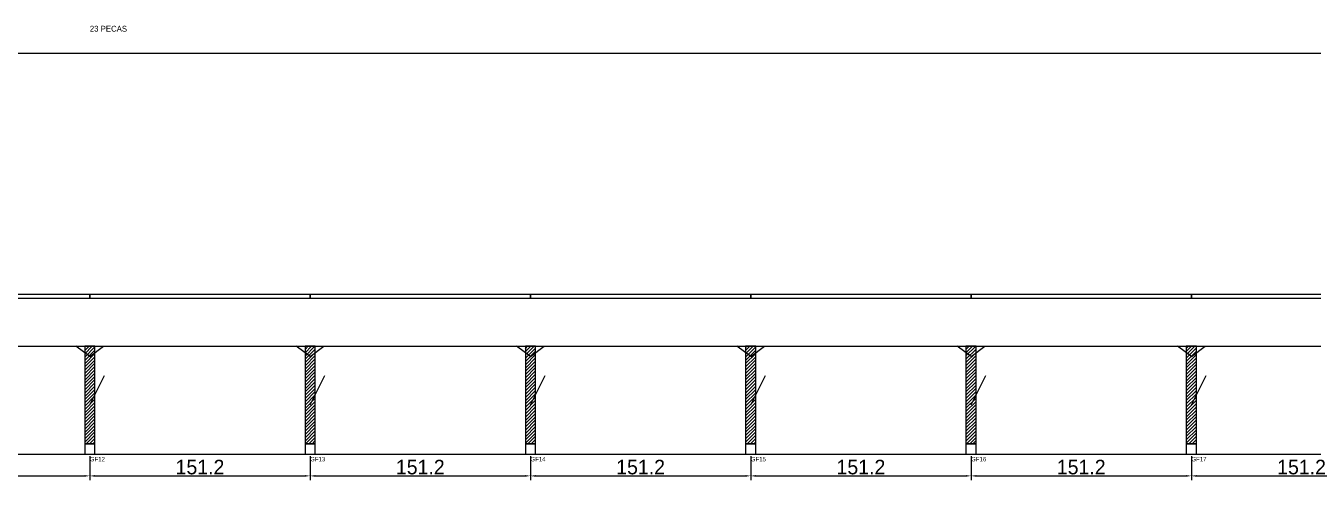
# Model space of a CAD drawing. Header units: metres. Extents: x -30 to 3416, y -25 to 308.
# Drawn here: x 1649 to 2532, y -25 to 287 of the extents above; entities that cross this region are included whole.
import ezdxf

# ---------------------------------------------------------------- set-up
doc = ezdxf.new("R2010")
doc.units = ezdxf.units.M
for name, color, linetype in [('BARRA_ANCORAGEM', 1, 'Continuous'), ('COTA', 241, 'Continuous'), ('GARFOS OK', 3, 'Continuous'), ('NOME DA VIGA', 6, 'Continuous'), ('SARR_7x7', 40, 'Continuous'), ('TIRAS REESCORAMENTO', 252, 'Continuous'), ('VIGAS', 3, 'Continuous')]:
    doc.layers.add(name, color=color, linetype=linetype)
doc.dimstyles.new('EZ DXF', dxfattribs={"dimtxt": 10, "dimasz": 3.5, "dimexe": 3, "dimexo": 1.5, "dimgap": 1, "dimtad": 1, "dimdec": 1, "dimdsep": 46, "dimcen": 2.5, "dimazin": 3, "dimtfac": 1, "dimtmove": 0, "dimatfit": 3})

msp = doc.modelspace()

# ---------------------------------------------------------------- hatches: boundary and pattern name
at = {"layer": 'COTA'}
h = msp.add_hatch(dxfattribs=at)
h.set_pattern_fill('ANSI31', scale=0.5)
h.paths.add_polyline_path([(1689.45, 0), (1696.45, 0), (1696.45, 67), (1689.45, 67)])
h = msp.add_hatch(dxfattribs=at)
h.set_pattern_fill('ANSI31', scale=0.5)
h.paths.add_polyline_path([(1840.63, 0), (1847.63, 0), (1847.63, 67), (1840.63, 67)])
h = msp.add_hatch(dxfattribs=at)
h.set_pattern_fill('ANSI31', scale=0.5)
h.paths.add_polyline_path([(1991.8, 0), (1998.8, 0), (1998.8, 67), (1991.8, 67)])
h = msp.add_hatch(dxfattribs=at)
h.set_pattern_fill('ANSI31', scale=0.5)
h.paths.add_polyline_path([(2142.98, 0), (2149.98, 0), (2149.98, 67), (2142.98, 67)])
h = msp.add_hatch(dxfattribs=at)
h.set_pattern_fill('ANSI31', scale=0.5)
h.paths.add_polyline_path([(2294.16, 0), (2301.16, 0), (2301.16, 67), (2294.16, 67)])
h = msp.add_hatch(dxfattribs=at)
h.set_pattern_fill('ANSI31', scale=0.5)
h.paths.add_polyline_path([(2445.34, 0), (2452.34, 0), (2452.34, 67), (2445.34, 67)])

# ---------------------------------------------------------------- linework, layer by layer
at = {"layer": 'BARRA_ANCORAGEM'}
for p, q in [((1692.95, 26.8), (1703, 46.9)), ((1844.13, 26.8), (1854.18, 46.9)), ((1995.3, 26.8), (2005.35, 46.9)), ((2146.48, 26.8), (2156.53, 46.9)), ((2297.66, 26.8), (2307.71, 46.9)), ((2448.84, 26.8), (2458.89, 46.9))]:
    msp.add_line(p, q, dxfattribs=at)
at = {"layer": 'GARFOS OK'}
for p, q in [((1692.95, 60), (1683.45, 67)), ((1683.45, 67), (1702.45, 67)), ((1692.95, 60), (1702.45, 67)), ((1844.13, 60), (1834.63, 67)), ((1834.63, 67), (1853.63, 67)), ((1844.13, 60), (1853.63, 67)), ((1995.3, 60), (1985.8, 67)), ((1985.8, 67), (2004.8, 67)), ((1995.3, 60), (2004.8, 67)), ((2146.48, 60), (2136.98, 67)), ((2136.98, 67), (2155.98, 67)), ((2146.48, 60), (2155.98, 67)), ((2297.66, 60), (2288.16, 67)), ((2288.16, 67), (2307.16, 67)), ((2297.66, 60), (2307.16, 67)), ((2448.84, 60), (2439.34, 67)), ((2439.34, 67), (2458.34, 67)), ((2448.84, 60), (2458.34, 67))]:
    msp.add_line(p, q, dxfattribs=at)
at = {"layer": 'GARFOS OK', "linetype": 'CONTINUOUS'}
msp.add_line((-30, -7), (3415.9, -7), dxfattribs=at)
at = {"layer": 'GARFOS OK'}
for points in [[(1689.45, 0), (1696.45, 0), (1696.45, 67), (1689.45, 67), (1689.45, 0)], [(1840.63, 0), (1847.63, 0), (1847.63, 67), (1840.63, 67), (1840.63, 0)], [(1991.8, 0), (1998.8, 0), (1998.8, 67), (1991.8, 67), (1991.8, 0)], [(2142.98, 0), (2149.98, 0), (2149.98, 67), (2142.98, 67), (2142.98, 0)], [(2294.16, 0), (2301.16, 0), (2301.16, 67), (2294.16, 67), (2294.16, 0)], [(2445.34, 0), (2452.34, 0), (2452.34, 67), (2445.34, 67), (2445.34, 0)]]:
    msp.add_lwpolyline(points, dxfattribs=at)
at = {"layer": 'SARR_7x7'}
for points in [[(1689.45, -7), (1696.45, -7), (1696.45, 0), (1689.45, 0), (1689.45, -7)], [(1840.63, -7), (1847.63, -7), (1847.63, 0), (1840.63, 0), (1840.63, -7)], [(1991.8, -7), (1998.8, -7), (1998.8, 0), (1991.8, 0), (1991.8, -7)], [(2142.98, -7), (2149.98, -7), (2149.98, 0), (2142.98, 0), (2142.98, -7)], [(2294.16, -7), (2301.16, -7), (2301.16, 0), (2294.16, 0), (2294.16, -7)], [(2445.34, -7), (2452.34, -7), (2452.34, 0), (2445.34, 0), (2445.34, -7)]]:
    msp.add_lwpolyline(points, dxfattribs=at)
at = {"layer": 'TIRAS REESCORAMENTO'}
for points in [[(1541.77, 100), (1692.95, 100), (1692.95, 102.5), (1541.77, 102.5), (1541.77, 100)], [(1692.95, 100), (1844.13, 100), (1844.13, 102.5), (1692.95, 102.5), (1692.95, 100)], [(1844.13, 100), (1995.3, 100), (1995.3, 102.5), (1844.13, 102.5), (1844.13, 100)], [(1995.3, 100), (2146.48, 100), (2146.48, 102.5), (1995.3, 102.5), (1995.3, 100)], [(2146.48, 100), (2297.66, 100), (2297.66, 102.5), (2146.48, 102.5), (2146.48, 100)], [(2297.66, 100), (2448.84, 100), (2448.84, 102.5), (2297.66, 102.5), (2297.66, 100)], [(2448.84, 100), (2600.01, 100), (2600.01, 102.5), (2448.84, 102.5), (2448.84, 100)]]:
    msp.add_lwpolyline(points, dxfattribs=at)
at = {"layer": 'VIGAS'}
msp.add_lwpolyline([(0, 67), (3385.9, 67), (3385.9, 268), (0, 268), (0, 67)], dxfattribs=at)

# ---------------------------------------------------------------- texts
at = {"layer": 'NOME DA VIGA'}
for s, height, p in [('23 PECAS', 4, (1692.95, 283)), ('GF12', 3, (1692.95, -12)), ('GF13', 3, (1844.13, -12)), ('GF14', 3, (1995.3, -12)), ('GF15', 3, (2146.48, -12)), ('GF16', 3, (2297.66, -12)), ('GF17', 3, (2448.84, -12))]:
    msp.add_text(s, height=height, dxfattribs=at).set_placement(p)

# ---------------------------------------------------------------- dimensions: what is measured, and where the dimension line sits
at = {"layer": 'COTA'}
for base, p1, p2 in [((1541.77, -22), (1541.77, -7), (1692.95, -7)), ((1692.95, -22), (1692.95, -7), (1844.13, -7)), ((1844.13, -22), (1844.13, -7), (1995.3, -7)), ((1995.3, -22), (1995.3, -7), (2146.48, -7)), ((2146.48, -22), (2146.48, -7), (2297.66, -7)), ((2297.66, -22), (2297.66, -7), (2448.84, -7)), ((2448.84, -22), (2448.84, -7), (2600.01, -7))]:
    msp.add_linear_dim(base=base, p1=p1, p2=p2, dimstyle='EZ DXF', dxfattribs=at).render()

doc.saveas('drawing.dxf')
